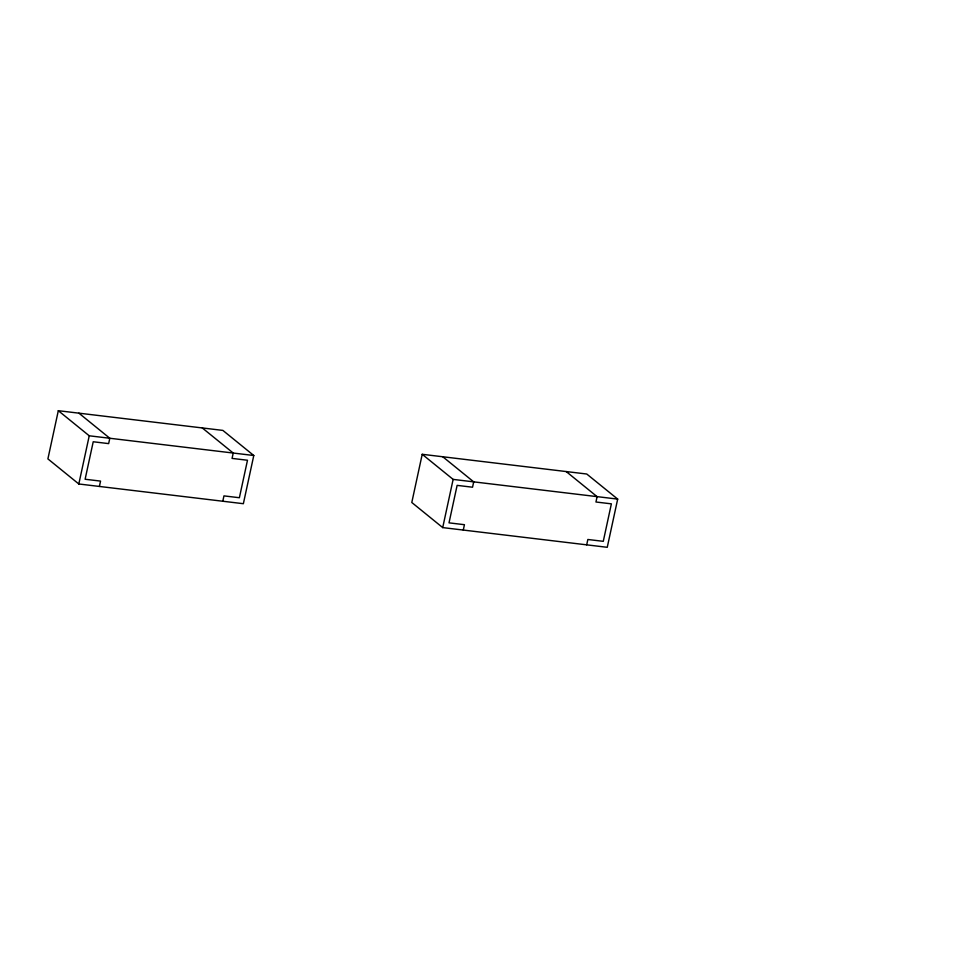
<?xml version="1.0" encoding="UTF-8"?>
<svg xmlns="http://www.w3.org/2000/svg" width="958" height="958" viewBox="0 0 958 958"><rect width="100%" height="100%" fill="white"/><g stroke="black" fill="none" stroke-linecap="round" stroke-linejoin="round"><path stroke-width="1.44" d="M58.318 410.695L47.9 458.894L78.819 483.982L243.368 503.704L253.786 455.505L222.867 430.405L58.318 410.695L89.238 435.794L253.786 455.505M78.819 483.982L89.238 435.794M99.392 486.448L100.554 481.096L85.118 479.251L93.225 441.758L108.649 443.614L109.811 438.261L78.891 413.161M222.795 501.238L223.956 495.885L239.38 497.729L247.487 460.247L232.064 458.403L233.213 453.038L202.294 427.951M422.215 454.296L411.796 502.495L442.716 527.595L607.252 547.305L617.682 499.106L586.751 474.018L422.215 454.296L453.134 479.395L617.682 499.106M442.716 527.595L453.134 479.395M463.277 530.049L464.438 524.697L449.015 522.852L457.122 485.371L472.545 487.215L473.707 481.862L442.776 456.762M586.691 544.839L587.853 539.486L603.277 541.33L611.372 503.848L595.948 502.004L597.109 496.651L566.19 471.552"/></g></svg>
